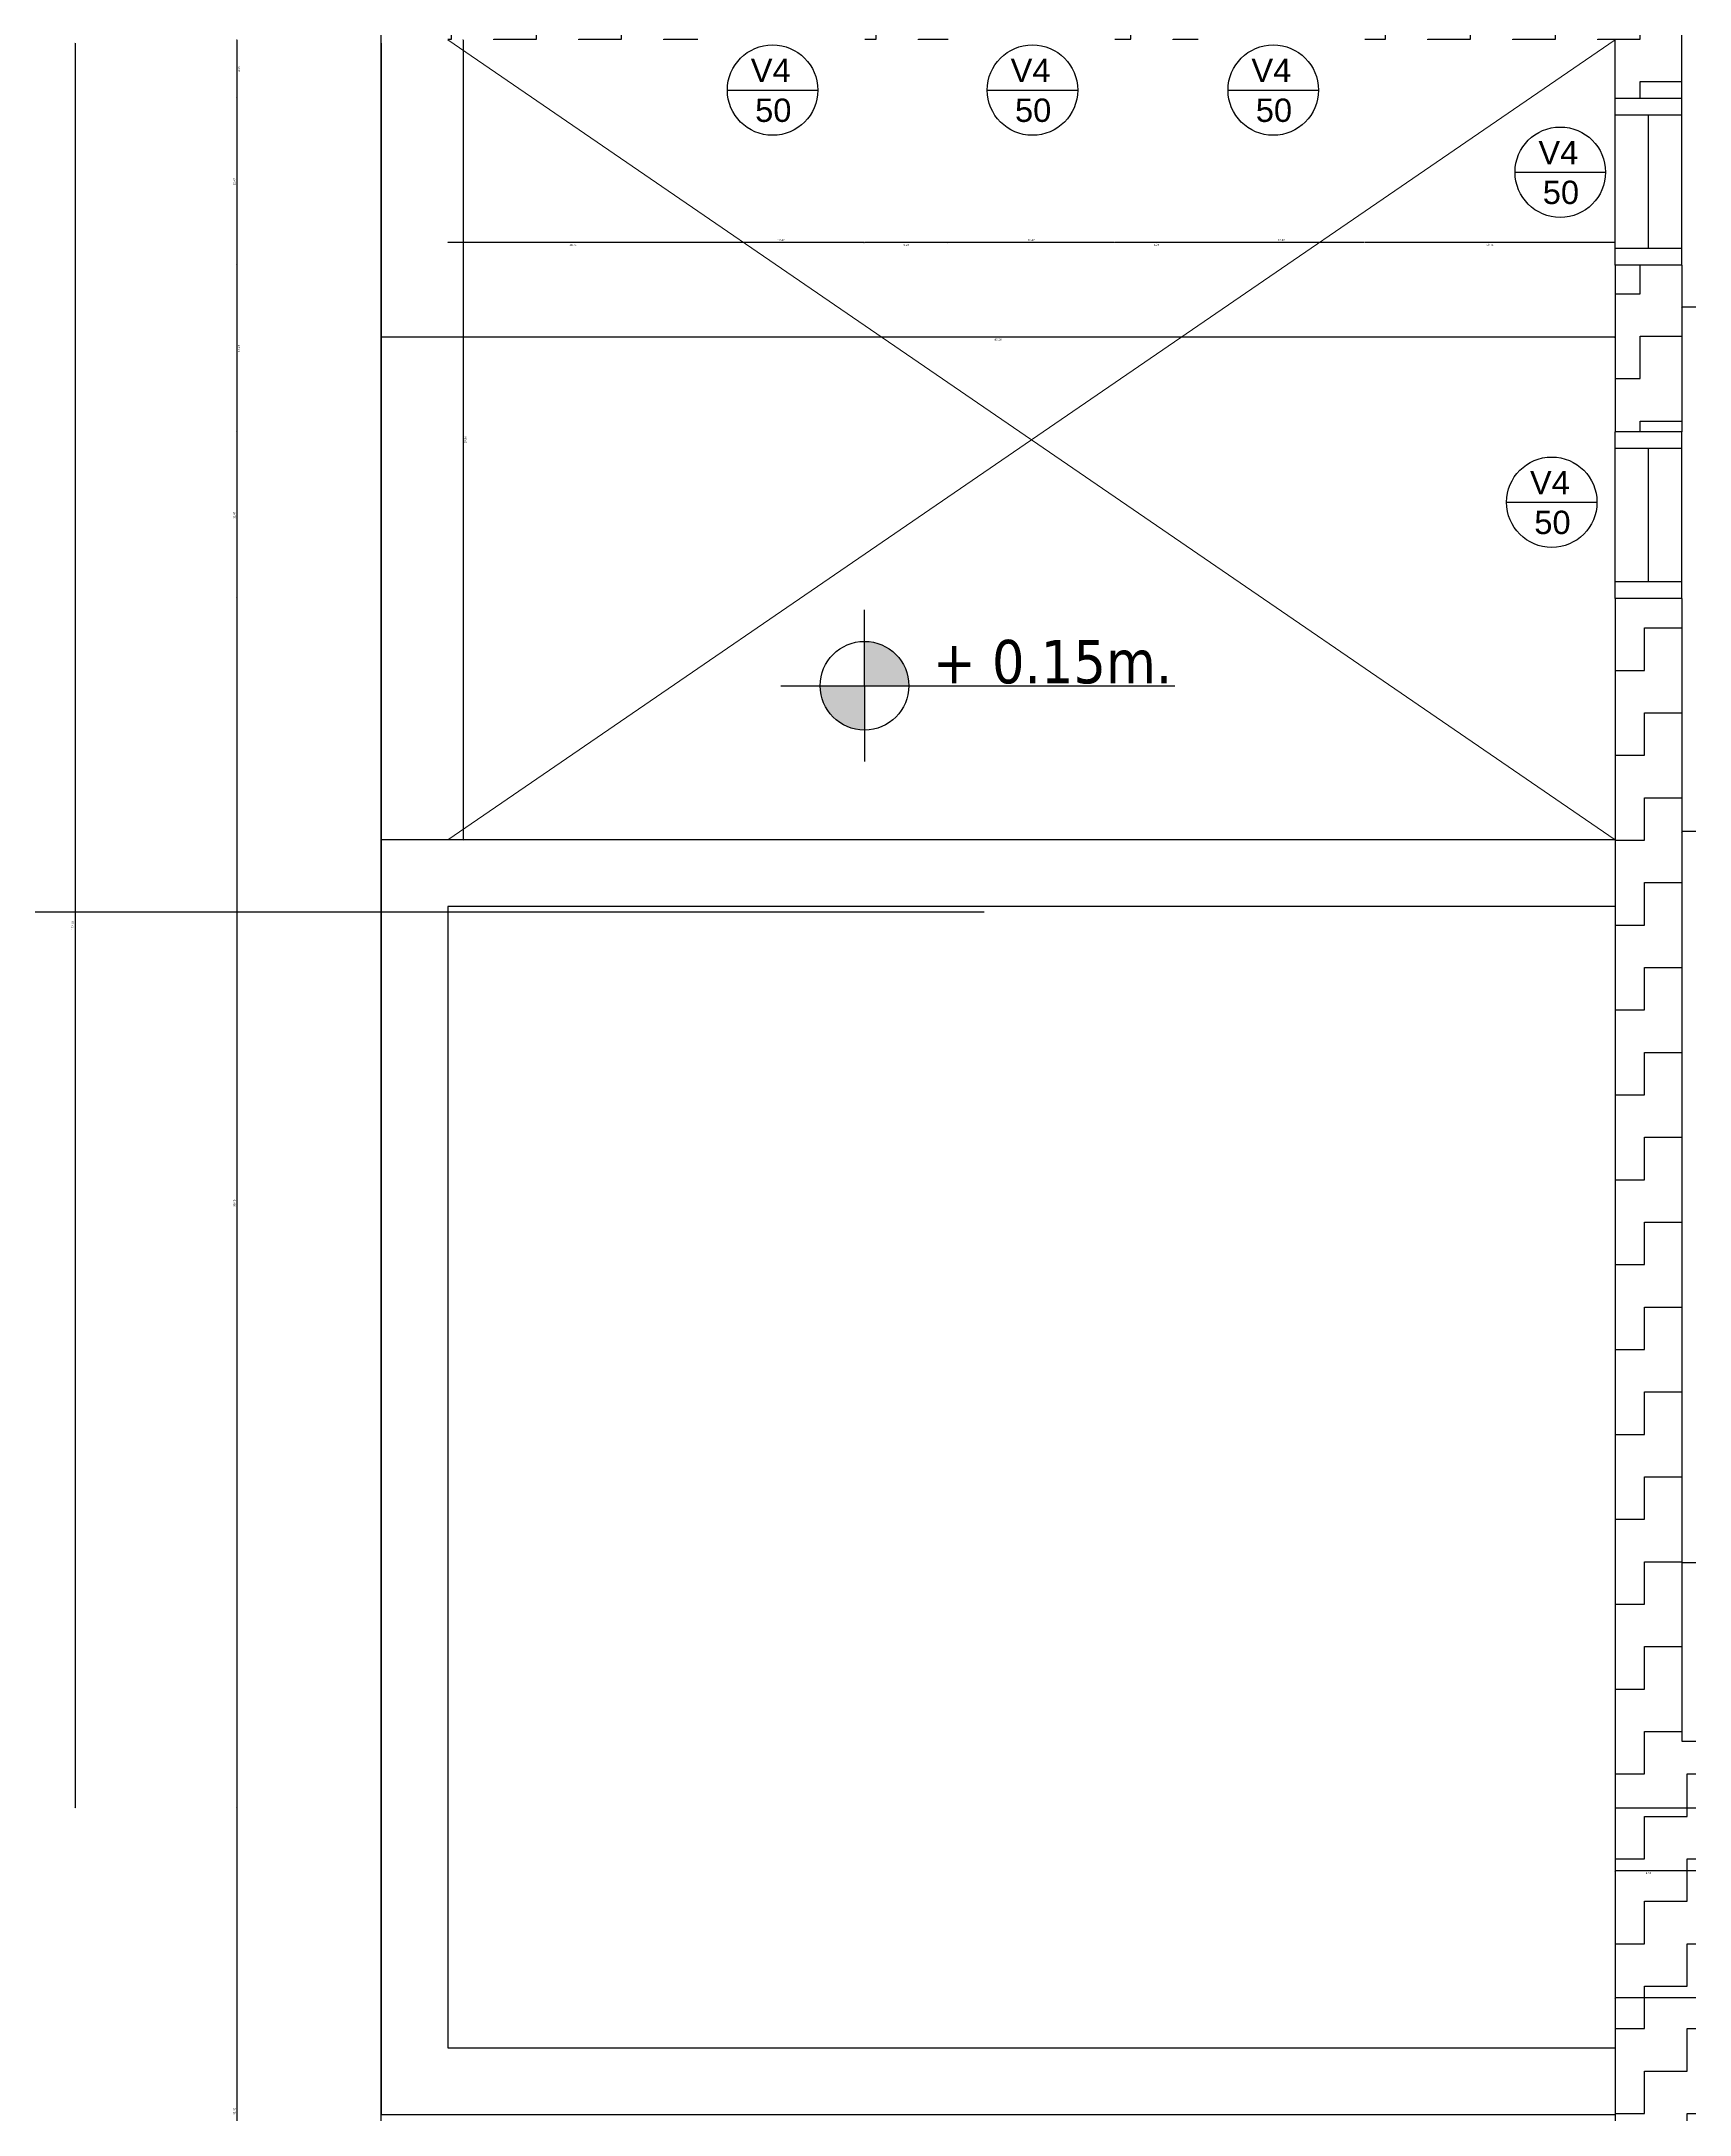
# Model space of a CAD drawing. Header units: millimetres. Extents: x 154 to 5560, y 36 to 724.
# Drawn here: x 5179.8 to 5303.1, y 149.4 to 304.5 of the extents above; entities that cross this region are included whole.
import ezdxf

# ---------------------------------------------------------------- set-up
doc = ezdxf.new("R2010")
doc.units = ezdxf.units.MM
doc.layers.add('MİMARİ PLAN', color=8, linetype='Continuous')
doc.styles.get("Standard").update_dxf_attribs({"font": 'arial.ttf'})
doc.styles.add('taho', font='tahoma.ttf')
doc.dimstyles.new('PATO', dxfattribs={"dimtxt": 0.15, "dimasz": 0.1, "dimexe": 0.02, "dimexo": 0, "dimgap": 0.1, "dimtad": 2, "dimzin": 1, "dimdsep": 46, "dimtxsty": 'taho', "dimblk": 'ARCHTICK', "dimcen": 0.1, "dimse1": 1, "dimse2": 1, "dimclrd": 256, "dimclre": 1, "dimclrt": 256, "dimadec": 0, "dimazin": 0, "dimtfac": 1, "dimtix": 1, "dimtmove": 0, "dimatfit": 3, "dimldrblk": 'ARCHTICK', "dimfxl": 1, "dimtolj": 1, "dimtzin": 0, "dimarcsym": 0})

# ---------------------------------------------------------------- blocks, each defined once
blk = doc.blocks.new('_ARCHTICK')
at = {"color": 0, "linetype": 'ByBlock', "const_width": 0.15}
blk.add_lwpolyline([(-0.5, -0.5), (0.5, 0.5)], dxfattribs=at)
blk = doc.blocks.new('*D267')
at = {"layer": 'Defpoints', "color": 0, "transparency": 16777216}
for p in [(5302.52, 228.14), (5426.72, 199.47), (5302.52, 190.68)]:
    blk.add_point(p, dxfattribs=at)
at = {"layer": 'MİMARİ PLAN', "lineweight": -2, "transparency": 16777216}
blk.add_line((5426.72, 190.68), (5302.52, 190.68), dxfattribs=at)
at = {"layer": 'MİMARİ PLAN', "lineweight": -2, "transparency": 16777216, "xscale": 0.1, "yscale": 0.1, "zscale": 0.1, "rotation": 180}
blk.add_blockref('_ARCHTICK', (5302.52, 190.68), dxfattribs=at)
at = {"layer": 'MİMARİ PLAN', "lineweight": -2, "transparency": 16777216, "xscale": 0.1, "yscale": 0.1, "zscale": 0.1}
blk.add_blockref('_ARCHTICK', (5426.72, 190.68), dxfattribs=at)
at = {"layer": 'MİMARİ PLAN', "transparency": 16777216, "insert": (5364.62, 190.5), "char_height": 0.15, "attachment_point": 5, "style": 'taho'}
blk.add_mtext('\\A1;124.20', dxfattribs=at)
blk = doc.blocks.new('*D270')
at = {"layer": 'Defpoints', "color": 0, "transparency": 16777216}
for p in [(5302.52, 284.59), (5327.46, 279.75), (5302.52, 278.46)]:
    blk.add_point(p, dxfattribs=at)
at = {"layer": 'MİMARİ PLAN', "lineweight": -2, "transparency": 16777216}
blk.add_line((5327.46, 284.59), (5302.52, 284.59), dxfattribs=at)
at = {"layer": 'MİMARİ PLAN', "lineweight": -2, "transparency": 16777216, "xscale": 0.1, "yscale": 0.1, "zscale": 0.1, "rotation": 180}
blk.add_blockref('_ARCHTICK', (5302.52, 284.59), dxfattribs=at)
at = {"layer": 'MİMARİ PLAN', "lineweight": -2, "transparency": 16777216, "xscale": 0.1, "yscale": 0.1, "zscale": 0.1}
blk.add_blockref('_ARCHTICK', (5327.46, 284.59), dxfattribs=at)
at = {"layer": 'MİMARİ PLAN', "transparency": 16777216, "insert": (5314.99, 284.77), "char_height": 0.15, "attachment_point": 5, "style": 'taho'}
blk.add_mtext('\\A1;24.94', dxfattribs=at)
blk = doc.blocks.new('*D271')
at = {"layer": 'Defpoints', "color": 0, "transparency": 16777216}
for p in [(5205.25, 319.49), (5297.53, 319.8), (5205.25, 282.35)]:
    blk.add_point(p, dxfattribs=at)
at = {"layer": 'MİMARİ PLAN', "lineweight": -2, "transparency": 16777216}
blk.add_line((5297.53, 282.35), (5205.25, 282.35), dxfattribs=at)
at = {"layer": 'MİMARİ PLAN', "lineweight": -2, "transparency": 16777216, "xscale": 0.1, "yscale": 0.1, "zscale": 0.1, "rotation": 180}
blk.add_blockref('_ARCHTICK', (5205.25, 282.35), dxfattribs=at)
at = {"layer": 'MİMARİ PLAN', "lineweight": -2, "transparency": 16777216, "xscale": 0.1, "yscale": 0.1, "zscale": 0.1}
blk.add_blockref('_ARCHTICK', (5297.53, 282.35), dxfattribs=at)
at = {"layer": 'MİMARİ PLAN', "transparency": 16777216, "insert": (5251.39, 282.17), "char_height": 0.15, "attachment_point": 5, "style": 'taho'}
blk.add_mtext('\\A1;92.28', dxfattribs=at)
blk = doc.blocks.new('*D283')
at = {"layer": 'Defpoints', "color": 0, "transparency": 16777216}
for p in [(5297.53, 160.06), (5431.71, 160.06), (5297.53, 158.13)]:
    blk.add_point(p, dxfattribs=at)
at = {"layer": 'MİMARİ PLAN', "lineweight": -2, "transparency": 16777216}
blk.add_line((5431.71, 158.13), (5297.53, 158.13), dxfattribs=at)
at = {"layer": 'MİMARİ PLAN', "lineweight": -2, "transparency": 16777216, "xscale": 0.1, "yscale": 0.1, "zscale": 0.1, "rotation": 180}
blk.add_blockref('_ARCHTICK', (5297.53, 158.13), dxfattribs=at)
at = {"layer": 'MİMARİ PLAN', "lineweight": -2, "transparency": 16777216, "xscale": 0.1, "yscale": 0.1, "zscale": 0.1}
blk.add_blockref('_ARCHTICK', (5431.71, 158.13), dxfattribs=at)
at = {"layer": 'MİMARİ PLAN', "transparency": 16777216, "insert": (5364.62, 157.95), "char_height": 0.15, "attachment_point": 5, "style": 'taho'}
blk.add_mtext('\\A1;134.18', dxfattribs=at)
blk = doc.blocks.new('*D284')
at = {"layer": 'Defpoints', "color": 0, "transparency": 16777216}
for p in [(5302.52, 177.34), (5358.41, 172.35), (5302.52, 167.64)]:
    blk.add_point(p, dxfattribs=at)
at = {"layer": 'MİMARİ PLAN', "lineweight": -2, "transparency": 16777216}
blk.add_line((5358.41, 167.64), (5302.52, 167.64), dxfattribs=at)
at = {"layer": 'MİMARİ PLAN', "lineweight": -2, "transparency": 16777216, "xscale": 0.1, "yscale": 0.1, "zscale": 0.1, "rotation": 180}
blk.add_blockref('_ARCHTICK', (5302.52, 167.64), dxfattribs=at)
at = {"layer": 'MİMARİ PLAN', "lineweight": -2, "transparency": 16777216, "xscale": 0.1, "yscale": 0.1, "zscale": 0.1}
blk.add_blockref('_ARCHTICK', (5358.41, 167.64), dxfattribs=at)
at = {"layer": 'MİMARİ PLAN', "transparency": 16777216, "insert": (5330.47, 167.46), "char_height": 0.15, "attachment_point": 5, "style": 'taho'}
blk.add_mtext('\\A1;55.89', dxfattribs=at)
blk = doc.blocks.new('*D288')
at = {"layer": 'Defpoints', "color": 0, "transparency": 16777216}
for p in [(5297.53, 177.34), (5302.52, 177.34), (5297.53, 167.64)]:
    blk.add_point(p, dxfattribs=at)
at = {"layer": 'MİMARİ PLAN', "lineweight": -2, "transparency": 16777216}
blk.add_line((5302.52, 167.64), (5297.53, 167.64), dxfattribs=at)
at = {"layer": 'MİMARİ PLAN', "lineweight": -2, "transparency": 16777216, "xscale": 0.1, "yscale": 0.1, "zscale": 0.1, "rotation": 180}
blk.add_blockref('_ARCHTICK', (5297.53, 167.64), dxfattribs=at)
at = {"layer": 'MİMARİ PLAN', "lineweight": -2, "transparency": 16777216, "xscale": 0.1, "yscale": 0.1, "zscale": 0.1}
blk.add_blockref('_ARCHTICK', (5302.52, 167.64), dxfattribs=at)
at = {"layer": 'MİMARİ PLAN', "transparency": 16777216, "insert": (5300.03, 167.46), "char_height": 0.15, "attachment_point": 5, "style": 'taho'}
blk.add_mtext('\\A1;4.99', dxfattribs=at)
blk = doc.blocks.new('*D301')
at = {"layer": 'Defpoints', "color": 0, "transparency": 16777216}
for p in [(5210.24, 300.44), (5228.95, 295.45), (5210.24, 289.44)]:
    blk.add_point(p, dxfattribs=at)
at = {"layer": 'MİMARİ PLAN', "lineweight": -2, "transparency": 16777216}
blk.add_line((5228.95, 289.44), (5210.24, 289.44), dxfattribs=at)
at = {"layer": 'MİMARİ PLAN', "lineweight": -2, "transparency": 16777216, "xscale": 0.1, "yscale": 0.1, "zscale": 0.1, "rotation": 180}
blk.add_blockref('_ARCHTICK', (5210.24, 289.44), dxfattribs=at)
at = {"layer": 'MİMARİ PLAN', "lineweight": -2, "transparency": 16777216, "xscale": 0.1, "yscale": 0.1, "zscale": 0.1}
blk.add_blockref('_ARCHTICK', (5228.95, 289.44), dxfattribs=at)
at = {"layer": 'MİMARİ PLAN', "transparency": 16777216, "insert": (5219.59, 289.26), "char_height": 0.15, "attachment_point": 5, "style": 'taho'}
blk.add_mtext('\\A1;18.71', dxfattribs=at)
blk = doc.blocks.new('*D302')
at = {"layer": 'Defpoints', "color": 0, "transparency": 16777216}
for p in [(5241.42, 295.45), (5247.65, 295.45), (5241.42, 289.44)]:
    blk.add_point(p, dxfattribs=at)
at = {"layer": 'MİMARİ PLAN', "lineweight": -2, "transparency": 16777216}
blk.add_line((5247.65, 289.44), (5241.42, 289.44), dxfattribs=at)
at = {"layer": 'MİMARİ PLAN', "lineweight": -2, "transparency": 16777216, "xscale": 0.1, "yscale": 0.1, "zscale": 0.1, "rotation": 180}
blk.add_blockref('_ARCHTICK', (5241.42, 289.44), dxfattribs=at)
at = {"layer": 'MİMARİ PLAN', "lineweight": -2, "transparency": 16777216, "xscale": 0.1, "yscale": 0.1, "zscale": 0.1}
blk.add_blockref('_ARCHTICK', (5247.65, 289.44), dxfattribs=at)
at = {"layer": 'MİMARİ PLAN', "transparency": 16777216, "insert": (5244.53, 289.26), "char_height": 0.15, "attachment_point": 5, "style": 'taho'}
blk.add_mtext('\\A1;6.24', dxfattribs=at)
blk = doc.blocks.new('*D303')
at = {"layer": 'Defpoints', "color": 0, "transparency": 16777216}
for p in [(5260.12, 295.45), (5266.36, 295.45), (5260.12, 289.44)]:
    blk.add_point(p, dxfattribs=at)
at = {"layer": 'MİMARİ PLAN', "lineweight": -2, "transparency": 16777216}
blk.add_line((5266.36, 289.44), (5260.12, 289.44), dxfattribs=at)
at = {"layer": 'MİMARİ PLAN', "lineweight": -2, "transparency": 16777216, "xscale": 0.1, "yscale": 0.1, "zscale": 0.1, "rotation": 180}
blk.add_blockref('_ARCHTICK', (5260.12, 289.44), dxfattribs=at)
at = {"layer": 'MİMARİ PLAN', "lineweight": -2, "transparency": 16777216, "xscale": 0.1, "yscale": 0.1, "zscale": 0.1}
blk.add_blockref('_ARCHTICK', (5266.36, 289.44), dxfattribs=at)
at = {"layer": 'MİMARİ PLAN', "transparency": 16777216, "insert": (5263.24, 289.26), "char_height": 0.15, "attachment_point": 5, "style": 'taho'}
blk.add_mtext('\\A1;6.24', dxfattribs=at)
blk = doc.blocks.new('*D304')
at = {"layer": 'Defpoints', "color": 0, "transparency": 16777216}
for p in [(5278.83, 295.45), (5297.53, 295.45), (5278.83, 289.44)]:
    blk.add_point(p, dxfattribs=at)
at = {"layer": 'MİMARİ PLAN', "lineweight": -2, "transparency": 16777216}
blk.add_line((5297.53, 289.44), (5278.83, 289.44), dxfattribs=at)
at = {"layer": 'MİMARİ PLAN', "lineweight": -2, "transparency": 16777216, "xscale": 0.1, "yscale": 0.1, "zscale": 0.1, "rotation": 180}
blk.add_blockref('_ARCHTICK', (5278.83, 289.44), dxfattribs=at)
at = {"layer": 'MİMARİ PLAN', "lineweight": -2, "transparency": 16777216, "xscale": 0.1, "yscale": 0.1, "zscale": 0.1}
blk.add_blockref('_ARCHTICK', (5297.53, 289.44), dxfattribs=at)
at = {"layer": 'MİMARİ PLAN', "transparency": 16777216, "insert": (5288.18, 289.26), "char_height": 0.15, "attachment_point": 5, "style": 'taho'}
blk.add_mtext('\\A1;18.71', dxfattribs=at)
blk = doc.blocks.new('*D305')
at = {"layer": 'Defpoints', "color": 0, "transparency": 16777216}
for p in [(5228.95, 289.44), (5241.37, 281.47), (5228.95, 277.25)]:
    blk.add_point(p, dxfattribs=at)
at = {"layer": 'MİMARİ PLAN', "lineweight": -2, "transparency": 16777216}
blk.add_line((5241.37, 289.44), (5228.95, 289.44), dxfattribs=at)
at = {"layer": 'MİMARİ PLAN', "lineweight": -2, "transparency": 16777216, "xscale": 0.1, "yscale": 0.1, "zscale": 0.1, "rotation": 180}
blk.add_blockref('_ARCHTICK', (5228.95, 289.44), dxfattribs=at)
at = {"layer": 'MİMARİ PLAN', "lineweight": -2, "transparency": 16777216, "xscale": 0.1, "yscale": 0.1, "zscale": 0.1}
blk.add_blockref('_ARCHTICK', (5241.37, 289.44), dxfattribs=at)
at = {"layer": 'MİMARİ PLAN', "transparency": 16777216, "insert": (5235.16, 289.62), "char_height": 0.15, "attachment_point": 5, "style": 'taho'}
blk.add_mtext('\\A1;12.42', dxfattribs=at)
blk = doc.blocks.new('*D306')
at = {"layer": 'Defpoints', "color": 0, "transparency": 16777216}
for p in [(5247.65, 289.44), (5260.07, 281.47), (5247.65, 277.25)]:
    blk.add_point(p, dxfattribs=at)
at = {"layer": 'MİMARİ PLAN', "lineweight": -2, "transparency": 16777216}
blk.add_line((5260.07, 289.44), (5247.65, 289.44), dxfattribs=at)
at = {"layer": 'MİMARİ PLAN', "lineweight": -2, "transparency": 16777216, "xscale": 0.1, "yscale": 0.1, "zscale": 0.1, "rotation": 180}
blk.add_blockref('_ARCHTICK', (5247.65, 289.44), dxfattribs=at)
at = {"layer": 'MİMARİ PLAN', "lineweight": -2, "transparency": 16777216, "xscale": 0.1, "yscale": 0.1, "zscale": 0.1}
blk.add_blockref('_ARCHTICK', (5260.07, 289.44), dxfattribs=at)
at = {"layer": 'MİMARİ PLAN', "transparency": 16777216, "insert": (5253.86, 289.62), "char_height": 0.15, "attachment_point": 5, "style": 'taho'}
blk.add_mtext('\\A1;12.42', dxfattribs=at)
blk = doc.blocks.new('*D307')
at = {"layer": 'Defpoints', "color": 0, "transparency": 16777216}
for p in [(5266.36, 289.44), (5278.78, 281.47), (5266.36, 277.25)]:
    blk.add_point(p, dxfattribs=at)
at = {"layer": 'MİMARİ PLAN', "lineweight": -2, "transparency": 16777216}
blk.add_line((5278.78, 289.44), (5266.36, 289.44), dxfattribs=at)
at = {"layer": 'MİMARİ PLAN', "lineweight": -2, "transparency": 16777216, "xscale": 0.1, "yscale": 0.1, "zscale": 0.1, "rotation": 180}
blk.add_blockref('_ARCHTICK', (5266.36, 289.44), dxfattribs=at)
at = {"layer": 'MİMARİ PLAN', "lineweight": -2, "transparency": 16777216, "xscale": 0.1, "yscale": 0.1, "zscale": 0.1}
blk.add_blockref('_ARCHTICK', (5278.78, 289.44), dxfattribs=at)
at = {"layer": 'MİMARİ PLAN', "transparency": 16777216, "insert": (5272.57, 289.62), "char_height": 0.15, "attachment_point": 5, "style": 'taho'}
blk.add_mtext('\\A1;12.42', dxfattribs=at)
blk = doc.blocks.new('*D308')
at = {"layer": 'Defpoints', "color": 0, "transparency": 16777216}
for p in [(5151.71, 304.6), (5194.45, 300.22), (5297.53, 300.22)]:
    blk.add_point(p, dxfattribs=at)
at = {"layer": 'MİMARİ PLAN', "lineweight": -2, "transparency": 16777216}
blk.add_line((5194.45, 304.6), (5194.45, 300.22), dxfattribs=at)
at = {"layer": 'MİMARİ PLAN', "lineweight": -2, "transparency": 16777216, "xscale": 0.1, "yscale": 0.1, "zscale": 0.1}
for p, rotation in [((5194.45, 304.6), 90), ((5194.45, 300.22), 270)]:
    blk.add_blockref('_ARCHTICK', p, dxfattribs=dict(at, rotation=rotation))
at = {"layer": 'MİMARİ PLAN', "transparency": 16777216, "insert": (5194.63, 302.41), "char_height": 0.15, "attachment_point": 5, "rotation": 90, "style": 'taho'}
blk.add_mtext('\\A1;4.39', dxfattribs=at)
blk = doc.blocks.new('*D309')
at = {"layer": 'Defpoints', "color": 0, "transparency": 16777216}
for p in [(5297.53, 300.22), (5194.45, 287.75), (5297.53, 287.75)]:
    blk.add_point(p, dxfattribs=at)
at = {"layer": 'MİMARİ PLAN', "lineweight": -2, "transparency": 16777216}
blk.add_line((5194.45, 300.22), (5194.45, 287.75), dxfattribs=at)
at = {"layer": 'MİMARİ PLAN', "lineweight": -2, "transparency": 16777216, "xscale": 0.1, "yscale": 0.1, "zscale": 0.1}
for p, rotation in [((5194.45, 300.22), 90), ((5194.45, 287.75), 270)]:
    blk.add_blockref('_ARCHTICK', p, dxfattribs=dict(at, rotation=rotation))
at = {"layer": 'MİMARİ PLAN', "transparency": 16777216, "insert": (5194.27, 293.98), "char_height": 0.15, "attachment_point": 5, "rotation": 90, "style": 'taho'}
blk.add_mtext('\\A1;12.47', dxfattribs=at)
blk = doc.blocks.new('*D310')
at = {"layer": 'Defpoints', "color": 0, "transparency": 16777216}
for p in [(5151.71, 287.75), (5194.45, 275.28), (5297.53, 275.28)]:
    blk.add_point(p, dxfattribs=at)
at = {"layer": 'MİMARİ PLAN', "lineweight": -2, "transparency": 16777216}
blk.add_line((5194.45, 287.75), (5194.45, 275.28), dxfattribs=at)
at = {"layer": 'MİMARİ PLAN', "lineweight": -2, "transparency": 16777216, "xscale": 0.1, "yscale": 0.1, "zscale": 0.1}
for p, rotation in [((5194.45, 287.75), 90), ((5194.45, 275.28), 270)]:
    blk.add_blockref('_ARCHTICK', p, dxfattribs=dict(at, rotation=rotation))
at = {"layer": 'MİMARİ PLAN', "transparency": 16777216, "insert": (5194.63, 281.51), "char_height": 0.15, "attachment_point": 5, "rotation": 90, "style": 'taho'}
blk.add_mtext('\\A1;12.47', dxfattribs=at)
blk = doc.blocks.new('*D311')
at = {"layer": 'Defpoints', "color": 0, "transparency": 16777216}
for p in [(5297.53, 275.28), (5194.45, 262.81), (5297.53, 262.81)]:
    blk.add_point(p, dxfattribs=at)
at = {"layer": 'MİMARİ PLAN', "lineweight": -2, "transparency": 16777216}
blk.add_line((5194.45, 275.28), (5194.45, 262.81), dxfattribs=at)
at = {"layer": 'MİMARİ PLAN', "lineweight": -2, "transparency": 16777216, "xscale": 0.1, "yscale": 0.1, "zscale": 0.1}
for p, rotation in [((5194.45, 275.28), 90), ((5194.45, 262.81), 270)]:
    blk.add_blockref('_ARCHTICK', p, dxfattribs=dict(at, rotation=rotation))
at = {"layer": 'MİMARİ PLAN', "transparency": 16777216, "insert": (5194.27, 269.04), "char_height": 0.15, "attachment_point": 5, "rotation": 90, "style": 'taho'}
blk.add_mtext('\\A1;12.47', dxfattribs=at)
blk = doc.blocks.new('*D312')
at = {"layer": 'Defpoints', "color": 0, "transparency": 16777216}
for p in [(5297.53, 262.81), (5194.45, 172.35), (5297.53, 172.35)]:
    blk.add_point(p, dxfattribs=at)
at = {"layer": 'MİMARİ PLAN', "lineweight": -2, "transparency": 16777216}
blk.add_line((5194.45, 262.81), (5194.45, 172.35), dxfattribs=at)
at = {"layer": 'MİMARİ PLAN', "lineweight": -2, "transparency": 16777216, "xscale": 0.1, "yscale": 0.1, "zscale": 0.1}
for p, rotation in [((5194.45, 262.81), 90), ((5194.45, 172.35), 270)]:
    blk.add_blockref('_ARCHTICK', p, dxfattribs=dict(at, rotation=rotation))
at = {"layer": 'MİMARİ PLAN', "transparency": 16777216, "insert": (5194.27, 217.58), "char_height": 0.15, "attachment_point": 5, "rotation": 90, "style": 'taho'}
blk.add_mtext('\\A1;90.45', dxfattribs=at)
blk = doc.blocks.new('*D313')
at = {"layer": 'Defpoints', "color": 0, "transparency": 16777216}
for p in [(5297.53, 172.35), (5194.45, 126.96), (5297.53, 126.96)]:
    blk.add_point(p, dxfattribs=at)
at = {"layer": 'MİMARİ PLAN', "lineweight": -2, "transparency": 16777216}
blk.add_line((5194.45, 172.35), (5194.45, 126.96), dxfattribs=at)
at = {"layer": 'MİMARİ PLAN', "lineweight": -2, "transparency": 16777216, "xscale": 0.1, "yscale": 0.1, "zscale": 0.1}
for p, rotation in [((5194.45, 172.35), 90), ((5194.45, 126.96), 270)]:
    blk.add_blockref('_ARCHTICK', p, dxfattribs=dict(at, rotation=rotation))
at = {"layer": 'MİMARİ PLAN', "transparency": 16777216, "insert": (5194.27, 149.65), "char_height": 0.15, "attachment_point": 5, "rotation": 90, "style": 'taho'}
blk.add_mtext('\\A1;45.40', dxfattribs=at)
blk = doc.blocks.new('*D324')
at = {"layer": 'Defpoints', "color": 0, "transparency": 16777216}
for p in [(5302.52, 262.81), (5325.79, 254.68), (5302.52, 245.37)]:
    blk.add_point(p, dxfattribs=at)
at = {"layer": 'MİMARİ PLAN', "lineweight": -2, "transparency": 16777216}
blk.add_line((5325.79, 245.37), (5302.52, 245.37), dxfattribs=at)
at = {"layer": 'MİMARİ PLAN', "lineweight": -2, "transparency": 16777216, "xscale": 0.1, "yscale": 0.1, "zscale": 0.1, "rotation": 180}
blk.add_blockref('_ARCHTICK', (5302.52, 245.37), dxfattribs=at)
at = {"layer": 'MİMARİ PLAN', "lineweight": -2, "transparency": 16777216, "xscale": 0.1, "yscale": 0.1, "zscale": 0.1}
blk.add_blockref('_ARCHTICK', (5325.79, 245.37), dxfattribs=at)
at = {"layer": 'MİMARİ PLAN', "transparency": 16777216, "insert": (5314.15, 245.19), "char_height": 0.15, "attachment_point": 5, "style": 'taho'}
blk.add_mtext('\\A1;23.27', dxfattribs=at)
blk = doc.blocks.new('*D326')
at = {"layer": 'Defpoints', "color": 0, "transparency": 16777216}
for p in [(5305.09, 304.35), (5182.37, 172.35), (5305.09, 172.35)]:
    blk.add_point(p, dxfattribs=at)
at = {"layer": 'MİMARİ PLAN', "lineweight": -2, "transparency": 16777216}
blk.add_line((5182.37, 304.35), (5182.37, 172.35), dxfattribs=at)
at = {"layer": 'MİMARİ PLAN', "lineweight": -2, "transparency": 16777216, "xscale": 0.1, "yscale": 0.1, "zscale": 0.1}
for p, rotation in [((5182.37, 304.35), 90), ((5182.37, 172.35), 270)]:
    blk.add_blockref('_ARCHTICK', p, dxfattribs=dict(at, rotation=rotation))
at = {"layer": 'MİMARİ PLAN', "transparency": 16777216, "insert": (5182.19, 238.35), "char_height": 0.15, "attachment_point": 5, "rotation": 90, "style": 'taho'}
blk.add_mtext('\\A1;132.00', dxfattribs=at)
blk = doc.blocks.new('*D327')
at = {"layer": 'Defpoints', "color": 0, "transparency": 16777216}
for p in [(5205.25, 304.6), (5205.25, 244.75), (5211.38, 244.75)]:
    blk.add_point(p, dxfattribs=at)
at = {"layer": 'MİMARİ PLAN', "lineweight": -2, "transparency": 16777216}
blk.add_line((5211.38, 304.6), (5211.38, 244.75), dxfattribs=at)
at = {"layer": 'MİMARİ PLAN', "lineweight": -2, "transparency": 16777216, "xscale": 0.1, "yscale": 0.1, "zscale": 0.1}
for p, rotation in [((5211.38, 304.6), 90), ((5211.38, 244.75), 270)]:
    blk.add_blockref('_ARCHTICK', p, dxfattribs=dict(at, rotation=rotation))
at = {"layer": 'MİMARİ PLAN', "transparency": 16777216, "insert": (5211.56, 274.68), "char_height": 0.15, "attachment_point": 5, "rotation": 90, "style": 'taho'}
blk.add_mtext('\\A1;59.86', dxfattribs=at)

msp = doc.modelspace()

# ---------------------------------------------------------------- hatches: boundary and pattern name
at = {"layer": 'MİMARİ PLAN'}
h = msp.add_hatch(dxfattribs=at)
h.set_pattern_fill('ZIGZAG', color=256, style=0)
h.set_pattern_definition([(0, (4683.4613, 599.9273), (3.175, 3.175), [3.175, -3.175]), (90, (4686.6363, 599.9273), (-3.175, 3.175), [3.175, -3.175])])
h.paths.add_polyline_path([(5302.519, 287.746), (5297.531, 287.746), (5297.531, 275.276), (5302.519, 275.276)])
h.paths.add_polyline_path([(5302.519, 309.592), (5278.826, 309.592), (5278.826, 304.604), (5297.531, 304.604), (5297.531, 300.216), (5302.519, 300.216)])
h.paths.add_polyline_path([(5266.356, 309.592), (5260.121, 309.592), (5260.121, 304.604), (5266.356, 304.604)])
h.paths.add_polyline_path([(5247.651, 309.592), (5241.416, 309.592), (5241.416, 304.604), (5247.651, 304.604)])
h.paths.add_polyline_path([(5228.945, 309.592), (5210.24, 309.592), (5210.24, 304.604), (5228.945, 304.604)])
h = msp.add_hatch(dxfattribs=at)
h.set_pattern_fill('ZIGZAG', color=256, style=0)
h.set_pattern_definition([(0, (4686.9613, 593.9803), (3.175, 3.175), [3.175, -3.175]), (90, (4690.1363, 593.9803), (-3.175, 3.175), [3.175, -3.175])])
h.paths.add_polyline_path([(5358.412, 177.34), (5302.519, 177.34), (5302.519, 262.806), (5297.531, 262.806), (5297.531, 172.352), (5358.412, 172.352)])
h.paths.add_polyline_path([(5305.013, 172.352), (5297.531, 172.352), (5297.531, 126.956), (5305.013, 126.956)])
h = msp.add_hatch(color=256, dxfattribs=at)
h.dxf.hatch_style = 1
h.paths.add_polyline_path([(5241.399, 252.966, -0.4142136), (5238.083, 256.282), (5241.399, 256.282)])
h.paths.add_polyline_path([(5244.715, 256.282), (5241.399, 256.282), (5241.399, 259.598, -0.4142136)])

# ---------------------------------------------------------------- linework, layer by layer
for p, q in [((5302.519, 300.216), (5302.519, 309.592)), ((5205.252, 304.35), (5205.252, 149.402)), ((5297.531, 300.216), (5297.531, 304.604)), ((5231.143, 300.838), (5237.908, 300.838)), ((5250.577, 300.838), (5257.341, 300.838)), ((5268.585, 300.838), (5275.349, 300.838)), ((5302.519, 300.216), (5297.531, 300.216)), ((5297.531, 287.746), (5297.531, 300.216)), ((5302.519, 287.746), (5302.519, 300.216)), ((5302.519, 298.969), (5297.531, 298.969)), ((5300.025, 288.993), (5300.025, 298.969)), ((5290.048, 294.696), (5296.813, 294.696)), ((5302.519, 288.993), (5297.531, 288.993)), ((5302.519, 287.746), (5297.531, 287.746)), ((5302.519, 275.276), (5297.531, 275.276)), ((5297.531, 262.806), (5297.531, 275.276)), ((5302.519, 262.806), (5302.519, 275.276)), ((5302.519, 274.029), (5297.531, 274.029)), ((5300.025, 264.053), (5300.025, 274.029)), ((5289.415, 270.01), (5296.179, 270.01)), ((5302.519, 264.053), (5297.531, 264.053)), ((5302.519, 262.806), (5297.531, 262.806)), ((5241.399, 256.282), (5241.399, 261.956)), ((5235.136, 256.282), (5264.602, 256.282)), ((5241.399, 256.282), (5241.399, 250.608)), ((5297.531, 244.747), (5205.252, 244.747)), ((5161.72, 239.378), (5250.345, 239.378)), ((5297.531, 239.759), (5210.24, 239.759)), ((5297.531, 239.759), (5210.24, 239.759)), ((5210.24, 239.759), (5210.24, 154.39)), ((5210.24, 154.39), (5297.531, 154.39)), ((5205.252, 149.402), (5297.531, 149.402))]:
    msp.add_line(p, q, dxfattribs=at)
at = {"layer": 'MİMARİ PLAN', "lineweight": 9, "ltscale": 0.06}
for p, q in [((5297.531, 304.604), (5210.24, 244.747)), ((5210.24, 304.604), (5297.531, 244.747))]:
    msp.add_line(p, q, dxfattribs=at)
at = {"layer": 'MİMARİ PLAN', "ltscale": 0.2}
for p, q in [((5297.531, 287.746), (5297.531, 275.276)), ((5302.519, 287.746), (5302.519, 275.276)), ((5302.519, 262.806), (5302.519, 177.34)), ((5302.519, 177.34), (5358.412, 177.34)), ((5297.531, 172.352), (5358.412, 172.352))]:
    msp.add_line(p, q, dxfattribs=at)
at = {"layer": 'MİMARİ PLAN', "ltscale": 0.1}
msp.add_line((5297.531, 262.806), (5297.531, 126.956), dxfattribs=at)
at = {"layer": 'MİMARİ PLAN'}
msp.add_lwpolyline([(5506.531, 77.076), (5205.252, 77.076), (5205.252, 690.606), (5506.531, 690.606), (5506.531, 77.076)], dxfattribs=at)
for centre, radius in [((5234.526, 300.838), 3.382), ((5253.959, 300.838), 3.382), ((5271.967, 300.838), 3.382), ((5293.431, 294.696), 3.382), ((5292.797, 270.01), 3.382), ((5241.399, 256.282), 3.316)]:
    msp.add_circle(centre, radius, dxfattribs=at)

# ---------------------------------------------------------------- texts
at = {"layer": 'MİMARİ PLAN', "style": 'taho'}
msp.add_text('+ 0.15m.', height=3.2459, dxfattribs=at).set_placement((5246.507, 256.464))
at = {"layer": 'MİMARİ PLAN', "char_height": 1.7458, "attachment_point": 1}
for s, insert in [('V4', (5232.894, 303.185)), ('V4', (5252.328, 303.185)), ('V4', (5270.335, 303.185)), ('50', (5233.221, 300.204)), ('50', (5252.654, 300.204)), ('50', (5270.662, 300.204)), ('V4', (5291.799, 297.043)), ('50', (5292.125, 294.063)), ('V4', (5291.166, 272.357)), ('50', (5291.492, 269.376))]:
    msp.add_mtext_dynamic_manual_height_columns(s, width=3.74104, gutter_width=311.753, heights=[0], dxfattribs=dict(at, insert=insert))

# ---------------------------------------------------------------- dimensions: what is measured, and where the dimension line sits
at = {"layer": 'MİMARİ PLAN'}
for base, p1, p2, picture, middle in [((5205.252, 282.347), (5297.531, 319.804), (5205.252, 319.494), '*D271', (5251.392, 282.169)), ((5210.2403, 289.4391), (5228.9454, 295.4499), (5210.2403, 300.438), '*D301', (5219.5928, 289.2606)), ((5241.41558, 289.43907), (5247.65064, 295.44992), (5241.41558, 295.44992), '*D302', (5244.53311, 289.26094)), ((5260.12077, 289.43907), (5266.35584, 295.44992), (5260.12077, 295.44992), '*D303', (5263.2383, 289.26094)), ((5278.826, 289.4391), (5297.5312, 295.4499), (5278.826, 295.4499), '*D304', (5288.1786, 289.2606)), ((5228.945, 289.439), (5241.368, 281.467), (5228.945, 277.254), '*D305', (5235.157, 289.616)), ((5247.651, 289.439), (5260.073, 281.467), (5247.651, 277.254), '*D306', (5253.862, 289.616)), ((5266.356, 289.439), (5278.778, 281.467), (5266.356, 277.254), '*D307', (5272.567, 289.616)), ((5302.519, 284.595), (5327.459, 279.75), (5302.519, 278.456), '*D270', (5314.989, 284.773)), ((5302.519, 245.371), (5325.788, 254.683), (5302.519, 262.806), '*D324', (5314.154, 245.193)), ((5302.519, 190.68), (5426.722, 199.469), (5302.519, 228.137), '*D267', (5364.62, 190.502)), ((5297.531, 167.64), (5302.519, 177.34), (5297.531, 177.34), '*D288', (5300.025, 167.462)), ((5302.519, 167.64), (5358.412, 172.352), (5302.519, 177.34), '*D284', (5330.466, 167.462)), ((5297.531, 158.13), (5431.71, 160.062), (5297.531, 160.062), '*D283', (5364.62, 157.952))]:
    dim = msp.add_linear_dim(base=base, p1=p1, p2=p2, dimstyle='PATO', dxfattribs=at)
    dim.commit()
    dim.dimension.update_dxf_attribs({"geometry": picture, "text_midpoint": middle})
for base, p1, p2, picture, middle in [((5194.449, 300.216), (5151.706, 304.604), (5297.531, 300.216), '*D308', (5194.628, 302.41)), ((5182.373, 172.352), (5305.088, 304.35), (5305.088, 172.352), '*D326', (5182.195, 238.351)), ((5211.379, 244.747), (5205.252, 304.604), (5205.252, 244.747), '*D327', (5211.557, 274.676)), ((5194.449, 287.746), (5297.531, 300.216), (5297.531, 287.746), '*D309', (5194.273, 293.981)), ((5194.449, 275.276), (5151.706, 287.746), (5297.531, 275.276), '*D310', (5194.626, 281.511)), ((5194.449, 262.806), (5297.531, 275.276), (5297.531, 262.806), '*D311', (5194.273, 269.041)), ((5194.449, 172.352), (5297.531, 262.806), (5297.531, 172.352), '*D312', (5194.271, 217.579)), ((5194.449, 126.956), (5297.531, 172.352), (5297.531, 126.956), '*D313', (5194.271, 149.654))]:
    dim = msp.add_linear_dim(base=base, p1=p1, p2=p2, angle=90, dimstyle='PATO', dxfattribs=at)
    dim.commit()
    dim.dimension.update_dxf_attribs({"geometry": picture, "text_midpoint": middle})

doc.saveas('drawing.dxf')
